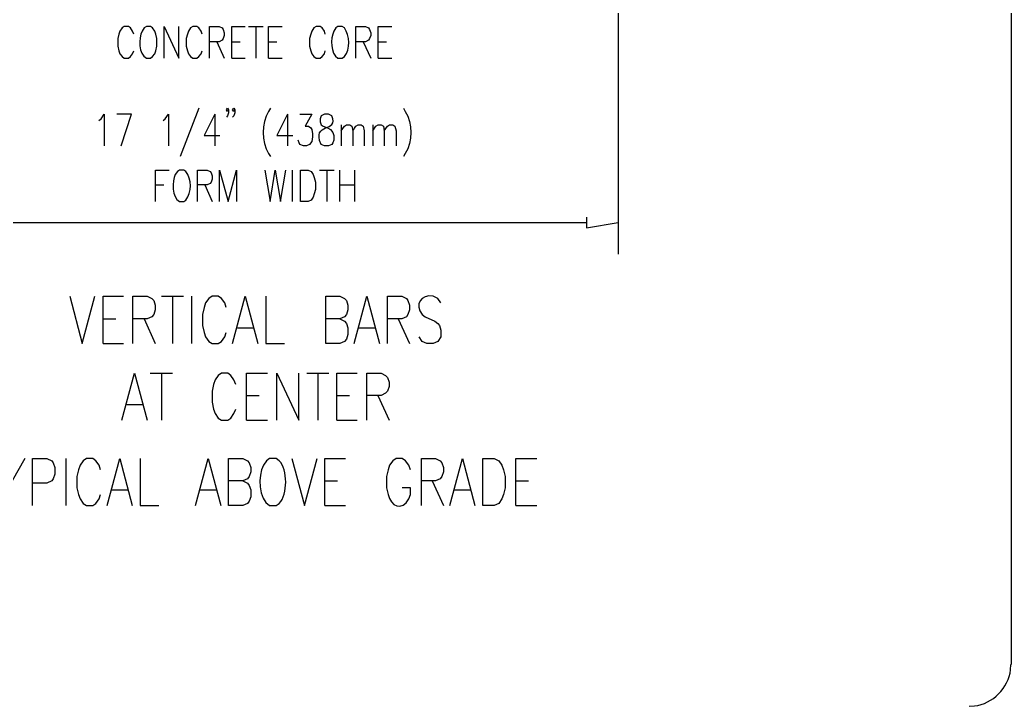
# Model space of a CAD drawing. Header units: millimetres. Extents: x 14 to 201, y 16 to 268.
# Drawn here: x 126.6 to 201.3, y 52.3 to 104 of the extents above; entities that cross this region are included whole.
import ezdxf

# ---------------------------------------------------------------- set-up
doc = ezdxf.new("R2010")
doc.units = ezdxf.units.MM
doc.layers.get('0').update_dxf_attribs({"linetype": 'CONTINUOUS'})

msp = doc.modelspace()

# ---------------------------------------------------------------- linework, layer by layer
at = {"color": 0}
for p, q in [((201.296, 264.541), (201.296, 55.4136)), ((171.683, 112.861), (171.683, 86.3177)), ((134.133, 103.145), (134.049, 102.912)), ((134.302, 103.378), (134.133, 103.145)), ((134.451, 103.484), (134.302, 103.378)), ((134.768, 103.484), (134.451, 103.484)), ((134.938, 103.378), (134.768, 103.484)), ((135.086, 103.145), (134.938, 103.378)), ((135.17, 102.912), (135.086, 103.145)), ((135.953, 103.378), (135.806, 103.145)), ((136.122, 103.484), (135.953, 103.378)), ((136.441, 103.484), (136.122, 103.484)), ((136.588, 103.378), (136.441, 103.484)), ((136.758, 103.145), (136.588, 103.378)), ((136.842, 102.912), (136.758, 103.145)), ((137.477, 101.092), (137.477, 103.484)), ((137.477, 103.484), (138.578, 101.092)), ((138.578, 101.092), (138.578, 103.484)), ((139.297, 103.145), (139.214, 102.912)), ((139.446, 103.378), (139.297, 103.145)), ((139.616, 103.484), (139.446, 103.378)), ((139.933, 103.484), (139.616, 103.484)), ((140.08, 103.378), (139.933, 103.484)), ((140.25, 103.145), (140.08, 103.378)), ((140.335, 102.912), (140.25, 103.145)), ((140.885, 101.092), (140.885, 103.484)), ((140.885, 103.484), (141.604, 103.484)), ((141.604, 103.484), (141.837, 103.378)), ((141.837, 103.378), (141.923, 103.251)), ((141.923, 103.251), (141.986, 103.018)), ((142.558, 101.092), (142.558, 103.484)), ((142.558, 103.484), (143.574, 103.484)), ((143.827, 103.484), (144.928, 103.484)), ((144.379, 103.484), (144.379, 101.092)), ((145.331, 101.092), (145.331, 103.484)), ((145.331, 103.484), (146.367, 103.484)), ((148.59, 103.145), (148.506, 102.912)), ((148.739, 103.378), (148.59, 103.145)), ((148.908, 103.484), (148.739, 103.378)), ((149.225, 103.484), (148.908, 103.484)), ((149.374, 103.378), (149.225, 103.484)), ((149.542, 103.145), (149.374, 103.378)), ((149.605, 102.912), (149.542, 103.145)), ((150.41, 103.378), (150.241, 103.145)), ((150.559, 103.484), (150.41, 103.378)), ((150.876, 103.484), (150.559, 103.484)), ((151.045, 103.378), (150.876, 103.484)), ((151.914, 101.092), (151.914, 103.484)), ((151.914, 103.484), (152.633, 103.484)), ((152.633, 103.484), (152.866, 103.378)), ((152.866, 103.378), (152.95, 103.251)), ((152.95, 103.251), (153.035, 103.018)), ((153.585, 101.092), (153.585, 103.484)), ((153.585, 103.484), (154.623, 103.484)), ((134.049, 102.912), (133.985, 102.574)), ((133.985, 102.574), (133.985, 102.003)), ((136.905, 102.574), (136.842, 102.912)), ((136.905, 102.003), (136.905, 102.574)), ((139.214, 102.912), (139.128, 102.574)), ((139.128, 102.574), (139.128, 102.003)), ((141.837, 102.468), (141.604, 102.342)), ((141.923, 102.574), (141.837, 102.468)), ((141.986, 102.806), (141.923, 102.574)), ((141.986, 103.018), (141.986, 102.806)), ((148.506, 102.912), (148.42, 102.574)), ((148.42, 102.574), (148.42, 102.003)), ((152.866, 102.468), (152.633, 102.342)), ((152.95, 102.574), (152.866, 102.468)), ((153.035, 102.806), (152.95, 102.574)), ((153.035, 103.018), (153.035, 102.806)), ((133.985, 102.003), (134.049, 101.663)), ((134.049, 101.663), (134.133, 101.431)), ((135.086, 101.431), (135.17, 101.663)), ((136.758, 101.431), (136.842, 101.663)), ((136.842, 101.663), (136.905, 102.003)), ((139.128, 102.003), (139.214, 101.663)), ((139.214, 101.663), (139.297, 101.431)), ((140.25, 101.431), (140.335, 101.663)), ((141.604, 102.342), (140.885, 102.342)), ((141.436, 102.342), (141.986, 101.092)), ((142.558, 102.342), (143.192, 102.342)), ((145.331, 102.342), (145.966, 102.342)), ((148.42, 102.003), (148.506, 101.663)), ((148.506, 101.663), (148.59, 101.431)), ((149.542, 101.431), (149.605, 101.663)), ((152.633, 102.342), (151.914, 102.342)), ((152.463, 102.342), (153.035, 101.092)), ((153.585, 102.342), (154.22, 102.342)), ((134.133, 101.431), (134.302, 101.218)), ((134.302, 101.218), (134.451, 101.092)), ((134.451, 101.092), (134.768, 101.092)), ((134.768, 101.092), (134.938, 101.218)), ((134.938, 101.218), (135.086, 101.431)), ((136.122, 101.092), (136.441, 101.092)), ((136.441, 101.092), (136.588, 101.218)), ((136.588, 101.218), (136.758, 101.431)), ((139.297, 101.431), (139.446, 101.218)), ((139.446, 101.218), (139.616, 101.092)), ((139.616, 101.092), (139.933, 101.092)), ((139.933, 101.092), (140.08, 101.218)), ((140.08, 101.218), (140.25, 101.431)), ((142.558, 101.092), (143.574, 101.092)), ((145.331, 101.092), (146.367, 101.092)), ((148.59, 101.431), (148.739, 101.218)), ((148.739, 101.218), (148.908, 101.092)), ((148.908, 101.092), (149.225, 101.092)), ((149.225, 101.092), (149.374, 101.218)), ((149.374, 101.218), (149.542, 101.431)), ((150.559, 101.092), (150.876, 101.092)), ((150.876, 101.092), (151.045, 101.218)), ((153.585, 101.092), (154.623, 101.092)), ((140.08, 97.324), (138.662, 93.6833)), ((142.156, 97.2178), (142.24, 97.324)), ((142.24, 97.0911), (142.156, 97.2178)), ((142.24, 97.324), (142.303, 97.2178)), ((142.303, 97.2178), (142.24, 97.0911)), ((142.303, 97.2178), (142.303, 96.9864)), ((142.621, 97.2178), (142.706, 97.324)), ((142.706, 97.0911), (142.621, 97.2178)), ((142.706, 97.324), (142.791, 97.2178)), ((142.791, 97.2178), (142.706, 97.0911)), ((142.791, 97.2178), (142.791, 96.9864)), ((145.478, 97.324), (145.331, 97.0911)), ((155.491, 97.324), (155.638, 97.0911)), ((132.545, 96.4145), (132.715, 96.5207)), ((132.715, 96.5207), (132.947, 96.8802)), ((132.947, 96.8802), (132.947, 94.488)), ((135.001, 96.8802), (133.9, 96.8802)), ((134.218, 94.488), (135.001, 96.8802)), ((137.393, 96.4145), (137.541, 96.5207)), ((137.541, 96.5207), (137.796, 96.8802)), ((137.796, 96.8802), (137.796, 94.488)), ((141.288, 96.8802), (140.483, 95.2708)), ((141.288, 96.8802), (141.288, 94.488)), ((142.24, 96.7535), (142.156, 96.6474)), ((142.303, 96.9864), (142.24, 96.7535)), ((142.706, 96.7535), (142.621, 96.6474)), ((142.791, 96.9864), (142.706, 96.7535)), ((146.749, 96.8802), (145.966, 95.2708)), ((146.749, 96.8802), (146.749, 94.488)), ((147.701, 96.8802), (148.59, 96.8802)), ((148.59, 96.8802), (148.103, 95.9693)), ((149.288, 96.7535), (149.225, 96.5207)), ((149.225, 96.5207), (149.225, 96.3083)), ((149.542, 96.8802), (149.288, 96.7535)), ((149.86, 96.8802), (149.542, 96.8802)), ((150.093, 96.7535), (149.86, 96.8802)), ((148.103, 95.9693), (148.336, 95.9693)), ((148.336, 95.9693), (148.506, 95.8427)), ((148.506, 95.8427), (148.59, 95.7365)), ((148.59, 95.7365), (148.653, 95.3989)), ((149.225, 96.3083), (149.288, 96.0755)), ((149.288, 96.0755), (149.458, 95.9693)), ((149.458, 95.9693), (149.775, 95.8427)), ((149.775, 95.8427), (150.008, 95.7365)), ((150.008, 95.7365), (150.177, 95.5036)), ((150.813, 96.0755), (150.813, 94.488)), ((150.813, 95.6303), (151.045, 95.9693)), ((151.045, 95.9693), (151.193, 96.0755)), ((151.193, 96.0755), (151.448, 96.0755)), ((151.448, 96.0755), (151.595, 95.9693)), ((151.595, 95.9693), (151.681, 95.6303)), ((151.681, 95.6303), (151.914, 95.9693)), ((151.681, 95.6303), (151.681, 94.488)), ((151.914, 95.9693), (152.083, 96.0755)), ((152.083, 96.0755), (152.316, 96.0755)), ((152.316, 96.0755), (152.463, 95.9693)), ((152.463, 95.9693), (152.549, 95.6303)), ((152.549, 95.6303), (152.549, 94.488)), ((153.183, 96.0755), (153.183, 94.488)), ((153.183, 95.6303), (153.416, 95.9693)), ((153.416, 95.9693), (153.585, 96.0755)), ((153.585, 96.0755), (153.818, 96.0755)), ((153.818, 96.0755), (153.988, 95.9693)), ((153.988, 95.9693), (154.051, 95.6303)), ((154.051, 95.6303), (154.304, 95.9693)), ((154.051, 95.6303), (154.051, 94.488)), ((154.304, 95.9693), (154.453, 96.0755)), ((154.453, 96.0755), (154.686, 96.0755)), ((154.686, 96.0755), (154.856, 95.9693)), ((154.856, 95.9693), (154.94, 95.6303)), ((154.94, 95.6303), (154.94, 94.488)), ((140.483, 95.2708), (141.668, 95.2708)), ((145.966, 95.2708), (147.151, 95.2708)), ((147.638, 94.7208), (147.554, 94.9332)), ((148.653, 95.166), (148.59, 94.827)), ((148.653, 95.3989), (148.653, 95.166)), ((150.177, 95.5036), (150.241, 95.2708)), ((150.241, 94.9332), (150.177, 94.7208)), ((150.241, 95.2708), (150.241, 94.9332)), ((147.701, 94.5942), (147.638, 94.7208)), ((147.954, 94.488), (147.701, 94.5942)), ((148.187, 94.488), (147.954, 94.488)), ((148.42, 94.5942), (148.187, 94.488)), ((148.59, 94.827), (148.42, 94.5942)), ((149.542, 94.488), (149.288, 94.5942)), ((149.86, 94.488), (149.542, 94.488)), ((150.093, 94.5942), (149.86, 94.488)), ((150.177, 94.7208), (150.093, 94.5942)), ((145.331, 93.9161), (145.478, 93.6833)), ((155.638, 93.9161), (155.491, 93.6833)), ((136.801, 90.2974), (136.801, 92.6677)), ((136.801, 92.6677), (137.837, 92.6677)), ((138.621, 92.6677), (138.472, 92.5615)), ((138.938, 92.6677), (138.621, 92.6677)), ((139.107, 92.5615), (138.938, 92.6677)), ((139.976, 90.2974), (139.976, 92.6677)), ((139.976, 92.6677), (140.695, 92.6677)), ((140.695, 92.6677), (140.928, 92.5615)), ((141.647, 90.2974), (141.647, 92.6677)), ((141.647, 92.6677), (142.282, 90.2974)), ((142.282, 90.2974), (142.918, 92.6677)), ((142.918, 92.6677), (142.918, 90.2974)), ((145.055, 92.6677), (145.457, 90.2974)), ((145.457, 90.2974), (145.838, 92.6677)), ((145.838, 92.6677), (146.24, 90.2974)), ((146.24, 90.2974), (146.643, 92.6677)), ((147.108, 92.6677), (147.108, 90.2974)), ((147.744, 90.2974), (147.744, 92.6677)), ((147.744, 92.6677), (148.316, 92.6677)), ((148.316, 92.6677), (148.547, 92.5615)), ((149.182, 92.6677), (150.283, 92.6677)), ((149.733, 92.6677), (149.733, 90.2974)), ((150.686, 92.6677), (150.686, 90.2974)), ((151.807, 92.6677), (151.807, 90.2974)), ((138.472, 92.5615), (138.303, 92.3286)), ((140.928, 92.5615), (141.012, 92.4553)), ((141.012, 92.4553), (141.075, 92.2239)), ((141.075, 91.991), (141.012, 91.7582)), ((141.075, 92.2239), (141.075, 91.991)), ((148.547, 92.5615), (148.696, 92.3286)), ((148.696, 92.3286), (148.78, 92.0958)), ((148.78, 92.0958), (148.865, 91.7582)), ((136.801, 91.5458), (137.434, 91.5458)), ((140.695, 91.5458), (139.976, 91.5458)), ((140.525, 91.5458), (141.075, 90.2974)), ((140.928, 91.652), (140.695, 91.5458)), ((141.012, 91.7582), (140.928, 91.652)), ((148.865, 91.2068), (148.78, 90.8678)), ((148.865, 91.7582), (148.865, 91.2068)), ((150.686, 91.5458), (151.807, 91.5458)), ((138.938, 90.2974), (139.107, 90.4035)), ((148.547, 90.4035), (148.316, 90.2974)), ((148.696, 90.6364), (148.547, 90.4035)), ((148.78, 90.8678), (148.696, 90.6364)), ((138.621, 90.2974), (138.938, 90.2974)), ((148.316, 90.2974), (147.744, 90.2974)), ((169.291, 89.1124), (169.291, 88.3073)), ((119.295, 88.7099), (169.291, 88.7099)), ((169.291, 88.3073), (171.683, 88.7099)), ((130.344, 83.1631), (131.297, 79.5874)), ((131.297, 79.5874), (132.249, 83.1631)), ((132.864, 79.5874), (132.864, 83.1631)), ((132.864, 83.1631), (134.408, 83.1631)), ((135.107, 79.5874), (135.107, 83.1631)), ((135.107, 83.1631), (136.186, 83.1631)), ((136.186, 83.1631), (136.546, 82.9952)), ((136.546, 82.9952), (136.674, 82.8255)), ((137.267, 83.1631), (138.917, 83.1631)), ((138.092, 83.1631), (138.092, 79.5874)), ((139.531, 83.1631), (139.531, 79.5874)), ((140.822, 82.9952), (140.589, 82.6562)), ((141.075, 83.1631), (140.822, 82.9952)), ((141.541, 83.1631), (141.075, 83.1631)), ((141.774, 82.9952), (141.541, 83.1631)), ((142.029, 82.6562), (141.774, 82.9952)), ((142.621, 79.5874), (143.574, 83.1631)), ((143.574, 83.1631), (144.526, 79.5874)), ((145.118, 83.1631), (145.118, 79.5874)), ((149.648, 79.5874), (149.648, 83.1631)), ((149.648, 83.1631), (150.706, 83.1631)), ((150.706, 83.1631), (151.066, 82.9952)), ((151.066, 82.9952), (151.193, 82.8255)), ((151.787, 79.5874), (152.739, 83.1631)), ((152.739, 83.1631), (153.691, 79.5874)), ((154.284, 79.5874), (154.284, 83.1631)), ((154.284, 83.1631), (155.363, 83.1631)), ((155.363, 83.1631), (155.724, 82.9952)), ((155.724, 82.9952), (155.829, 82.8255)), ((158.094, 82.9952), (157.734, 83.1631)), ((158.327, 82.6562), (158.094, 82.9952)), ((136.674, 82.8255), (136.779, 82.4865)), ((136.779, 82.4865), (136.779, 82.127)), ((140.483, 82.3172), (140.356, 81.788)), ((140.589, 82.6562), (140.483, 82.3172)), ((142.133, 82.3172), (142.029, 82.6562)), ((151.193, 82.8255), (151.299, 82.4865)), ((151.299, 82.4865), (151.299, 82.127)), ((155.829, 82.8255), (155.955, 82.4865)), ((155.955, 82.4865), (155.955, 82.127)), ((132.864, 81.449), (133.816, 81.449)), ((136.186, 81.449), (135.107, 81.449)), ((135.953, 81.449), (136.779, 79.5874)), ((136.546, 81.6183), (136.186, 81.449)), ((136.674, 81.788), (136.546, 81.6183)), ((136.779, 82.127), (136.674, 81.788)), ((140.356, 81.788), (140.356, 80.9417)), ((150.706, 81.449), (149.648, 81.449)), ((151.066, 81.6183), (150.706, 81.449)), ((150.706, 81.449), (151.066, 81.2793)), ((151.193, 81.788), (151.066, 81.6183)), ((151.299, 82.127), (151.193, 81.788)), ((155.363, 81.449), (154.284, 81.449)), ((155.109, 81.449), (155.955, 79.5874)), ((155.724, 81.6183), (155.363, 81.449)), ((155.829, 81.788), (155.724, 81.6183)), ((155.955, 82.127), (155.829, 81.788)), ((156.909, 81.788), (157.142, 81.6183)), ((157.142, 81.6183), (157.861, 81.2793)), ((140.356, 80.9417), (140.483, 80.4333)), ((142.981, 80.7724), (144.166, 80.7724)), ((151.066, 81.2793), (151.193, 81.1114)), ((151.193, 81.1114), (151.299, 80.7724)), ((151.299, 80.7724), (151.299, 80.264)), ((152.146, 80.7724), (153.332, 80.7724)), ((157.861, 81.2793), (158.094, 81.1114)), ((158.094, 81.1114), (158.221, 80.9417)), ((158.221, 80.9417), (158.327, 80.6027)), ((140.483, 80.4333), (140.589, 80.0943)), ((140.589, 80.0943), (140.822, 79.7553)), ((141.774, 79.7553), (142.029, 80.0943)), ((142.029, 80.0943), (142.133, 80.4333)), ((151.299, 80.264), (151.193, 79.925)), ((156.909, 79.7553), (156.676, 80.0943)), ((158.327, 80.0943), (158.094, 79.7553)), ((158.327, 80.6027), (158.327, 80.0943)), ((132.864, 79.5874), (134.408, 79.5874)), ((140.822, 79.7553), (141.075, 79.5874)), ((141.075, 79.5874), (141.541, 79.5874)), ((141.541, 79.5874), (141.774, 79.7553)), ((145.118, 79.5874), (146.536, 79.5874)), ((150.706, 79.5874), (149.648, 79.5874)), ((151.066, 79.7553), (150.706, 79.5874)), ((151.193, 79.925), (151.066, 79.7553)), ((157.269, 79.5874), (156.909, 79.7553)), ((157.734, 79.5874), (157.269, 79.5874)), ((158.094, 79.7553), (157.734, 79.5874)), ((134.282, 73.8078), (135.234, 77.3645)), ((135.234, 77.3645), (136.186, 73.8078)), ((136.419, 77.3645), (138.092, 77.3645)), ((137.267, 77.3645), (137.267, 73.8078)), ((141.541, 77.1948), (141.308, 76.8558)), ((141.774, 77.3645), (141.541, 77.1948)), ((142.262, 77.3645), (141.774, 77.3645)), ((142.495, 77.1948), (142.262, 77.3645)), ((142.726, 76.8558), (142.495, 77.1948)), ((143.68, 73.8078), (143.68, 77.3645)), ((143.68, 77.3645), (145.245, 77.3645)), ((145.944, 73.8078), (145.944, 77.3645)), ((145.944, 77.3645), (147.617, 73.8078)), ((147.617, 73.8078), (147.617, 77.3645)), ((148.209, 77.3645), (149.881, 77.3645)), ((149.056, 77.3645), (149.056, 73.8078)), ((150.473, 73.8078), (150.473, 77.3645)), ((150.473, 77.3645), (152.02, 77.3645)), ((152.739, 73.8078), (152.739, 77.3645)), ((152.739, 77.3645), (153.818, 77.3645)), ((153.818, 77.3645), (154.157, 77.1948)), ((154.157, 77.1948), (154.284, 77.0255)), ((154.284, 77.0255), (154.41, 76.6865)), ((141.181, 76.5168), (141.075, 76.0099)), ((141.308, 76.8558), (141.181, 76.5168)), ((142.854, 76.5168), (142.726, 76.8558)), ((154.41, 76.3489), (154.284, 76.0099)), ((154.41, 76.6865), (154.41, 76.3489)), ((141.075, 76.0099), (141.075, 75.1625)), ((143.68, 75.6708), (144.632, 75.6708)), ((150.473, 75.6708), (151.426, 75.6708)), ((153.818, 75.6708), (152.739, 75.6708)), ((153.565, 75.6708), (154.41, 73.8078)), ((154.157, 75.8402), (153.818, 75.6708)), ((154.284, 76.0099), (154.157, 75.8402)), ((134.641, 74.9928), (135.826, 74.9928)), ((141.075, 75.1625), (141.181, 74.6552)), ((141.181, 74.6552), (141.308, 74.3162)), ((141.308, 74.3162), (141.541, 73.9771)), ((141.541, 73.9771), (141.774, 73.8078)), ((142.262, 73.8078), (142.495, 73.9771)), ((142.495, 73.9771), (142.726, 74.3162)), ((142.726, 74.3162), (142.854, 74.6552)), ((141.774, 73.8078), (142.262, 73.8078)), ((143.68, 73.8078), (145.245, 73.8078)), ((150.473, 73.8078), (152.02, 73.8078)), ((126.957, 70.9291), (126.005, 69.2369)), ((127.55, 67.3735), (127.55, 70.9291)), ((127.55, 70.9291), (128.63, 70.9291)), ((128.63, 70.9291), (128.99, 70.7595)), ((128.99, 70.7595), (129.096, 70.5915)), ((129.096, 70.5915), (129.223, 70.2525)), ((129.223, 70.2525), (129.223, 69.7438)), ((130.048, 70.9291), (130.048, 67.3735)), ((131.127, 70.4219), (131, 70.0828)), ((131.36, 70.7595), (131.127, 70.4219)), ((131.614, 70.9291), (131.36, 70.7595)), ((132.079, 70.9291), (131.614, 70.9291)), ((132.312, 70.7595), (132.079, 70.9291)), ((132.567, 70.4219), (132.312, 70.7595)), ((132.672, 70.0828), (132.567, 70.4219)), ((133.16, 67.3735), (134.112, 70.9291)), ((134.112, 70.9291), (135.064, 67.3735)), ((135.657, 70.9291), (135.657, 67.3735)), ((139.827, 67.3735), (140.779, 70.9291)), ((140.779, 70.9291), (141.733, 67.3735)), ((142.325, 67.3735), (142.325, 70.9291)), ((142.325, 70.9291), (143.383, 70.9291)), ((143.383, 70.9291), (143.743, 70.7595)), ((143.743, 70.7595), (143.87, 70.5915)), ((143.87, 70.5915), (143.997, 70.2525)), ((143.997, 70.2525), (143.997, 69.9135)), ((145.182, 70.7595), (144.949, 70.4219)), ((145.415, 70.9291), (145.182, 70.7595)), ((145.901, 70.9291), (145.415, 70.9291)), ((146.134, 70.7595), (145.901, 70.9291)), ((147.088, 70.9291), (148.04, 67.3735)), ((148.04, 67.3735), (148.992, 70.9291)), ((149.585, 67.3735), (149.585, 70.9291)), ((149.585, 70.9291), (151.129, 70.9291)), ((154.453, 70.4219), (154.347, 70.0828)), ((154.707, 70.7595), (154.453, 70.4219)), ((154.94, 70.9291), (154.707, 70.7595)), ((155.406, 70.9291), (154.94, 70.9291)), ((155.659, 70.7595), (155.406, 70.9291)), ((155.892, 70.4219), (155.659, 70.7595)), ((156.02, 70.0828), (155.892, 70.4219)), ((156.846, 67.3735), (156.846, 70.9291)), ((156.846, 70.9291), (157.925, 70.9291)), ((157.925, 70.9291), (158.264, 70.7595)), ((158.264, 70.7595), (158.39, 70.5915)), ((158.39, 70.5915), (158.517, 70.2525)), ((158.517, 70.2525), (158.517, 69.9135)), ((158.983, 67.3735), (159.935, 70.9291)), ((159.935, 70.9291), (160.887, 67.3735)), ((161.48, 67.3735), (161.48, 70.9291)), ((161.48, 70.9291), (162.328, 70.9291)), ((162.328, 70.9291), (162.687, 70.7595)), ((162.687, 70.7595), (162.92, 70.4219)), ((162.92, 70.4219), (163.026, 70.0828)), ((163.978, 67.3735), (163.978, 70.9291)), ((163.978, 70.9291), (165.545, 70.9291)), ((129.223, 69.7438), (129.096, 69.4048)), ((131, 70.0828), (130.894, 69.5745)), ((130.894, 69.5745), (130.894, 68.7282)), ((143.87, 69.5745), (143.743, 69.4048)), ((143.997, 69.9135), (143.87, 69.5745)), ((154.347, 70.0828), (154.22, 69.5745)), ((154.22, 69.5745), (154.22, 68.7282)), ((158.39, 69.5745), (158.264, 69.4048)), ((158.517, 69.9135), (158.39, 69.5745)), ((163.026, 70.0828), (163.153, 69.5745)), ((163.153, 69.5745), (163.153, 68.7282)), ((128.63, 69.0672), (127.55, 69.0672)), ((128.99, 69.2369), (128.63, 69.0672)), ((129.096, 69.4048), (128.99, 69.2369)), ((143.383, 69.2369), (142.325, 69.2369)), ((143.743, 69.4048), (143.383, 69.2369)), ((143.383, 69.2369), (143.743, 69.0672)), ((143.743, 69.0672), (143.87, 68.8979)), ((143.87, 68.8979), (143.997, 68.5588)), ((149.585, 69.2369), (150.537, 69.2369)), ((157.925, 69.2369), (156.846, 69.2369)), ((157.671, 69.2369), (158.517, 67.3735)), ((158.264, 69.4048), (157.925, 69.2369)), ((163.978, 69.2369), (164.931, 69.2369)), ((130.894, 68.7282), (131, 68.2198)), ((131, 68.2198), (131.127, 67.8808)), ((132.567, 67.8808), (132.672, 68.2198)), ((133.519, 68.5588), (134.705, 68.5588)), ((140.186, 68.5588), (141.371, 68.5588)), ((143.997, 68.0501), (143.87, 67.7125)), ((143.997, 68.5588), (143.997, 68.0501)), ((154.22, 68.7282), (154.347, 68.2198)), ((156.02, 68.7282), (155.406, 68.7282)), ((155.892, 67.8808), (156.02, 68.2198)), ((156.02, 68.2198), (156.02, 68.7282)), ((159.343, 68.5588), (160.528, 68.5588)), ((163.026, 68.2198), (162.92, 67.8808)), ((163.153, 68.7282), (163.026, 68.2198)), ((131.127, 67.8808), (131.36, 67.5432)), ((131.36, 67.5432), (131.614, 67.3735)), ((131.614, 67.3735), (132.079, 67.3735)), ((132.079, 67.3735), (132.312, 67.5432)), ((132.312, 67.5432), (132.567, 67.8808)), ((135.657, 67.3735), (137.075, 67.3735)), ((143.383, 67.3735), (142.325, 67.3735)), ((143.743, 67.5432), (143.383, 67.3735)), ((143.87, 67.7125), (143.743, 67.5432)), ((145.415, 67.3735), (145.901, 67.3735)), ((145.901, 67.3735), (146.134, 67.5432)), ((149.585, 67.3735), (151.129, 67.3735)), ((162.328, 67.3735), (161.48, 67.3735)), ((162.687, 67.5432), (162.328, 67.3735)), ((162.92, 67.8808), (162.687, 67.5432)), ((163.978, 67.3735), (165.545, 67.3735)), ((201.253, 55.0125), (201.273, 55.4136)), ((198.121, 52.2609), (198.521, 52.2813))]:
    msp.add_line(p, q, dxfattribs=at)
for points in [[(135.806, 103.145), (135.516, 102.593), (135.538, 101.421), (136.122, 101.092)], [(150.241, 103.145), (150.009, 102.558), (149.969, 101.469), (150.559, 101.092)], [(151.045, 101.218), (151.501, 101.765), (151.481, 102.82), (151.045, 103.378)], [(145.331, 97.0911), (144.778, 96.1718), (144.789, 94.8365), (145.331, 93.9161)], [(149.288, 94.5942), (148.548, 96.3415), (150.668, 95.4539), (150.093, 96.7535)], [(155.638, 97.0911), (156.19, 96.1718), (156.18, 94.8365), (155.638, 93.9161)], [(138.303, 92.3286), (138.059, 91.8464), (138.037, 90.5827), (138.621, 90.2974)], [(139.107, 90.4035), (139.554, 91.0029), (139.554, 91.9621), (139.107, 92.5615)], [(157.734, 83.1631), (156.781, 83.33), (156.337, 82.5154), (156.909, 81.788)], [(144.949, 70.4219), (144.515, 69.62), (144.552, 67.8699), (145.415, 67.3735)], [(146.134, 67.5432), (146.787, 68.2265), (146.787, 70.0761), (146.134, 70.7595)], [(154.347, 68.2198), (154.519, 67.3379), (155.407, 66.9107), (155.892, 67.8808)], [(198.521, 52.2813), (199.911, 52.4358), (201.088, 53.6303), (201.253, 55.0125)]]:
    msp.add_open_spline(points, degree=3, dxfattribs=at)

doc.saveas('drawing.dxf')
